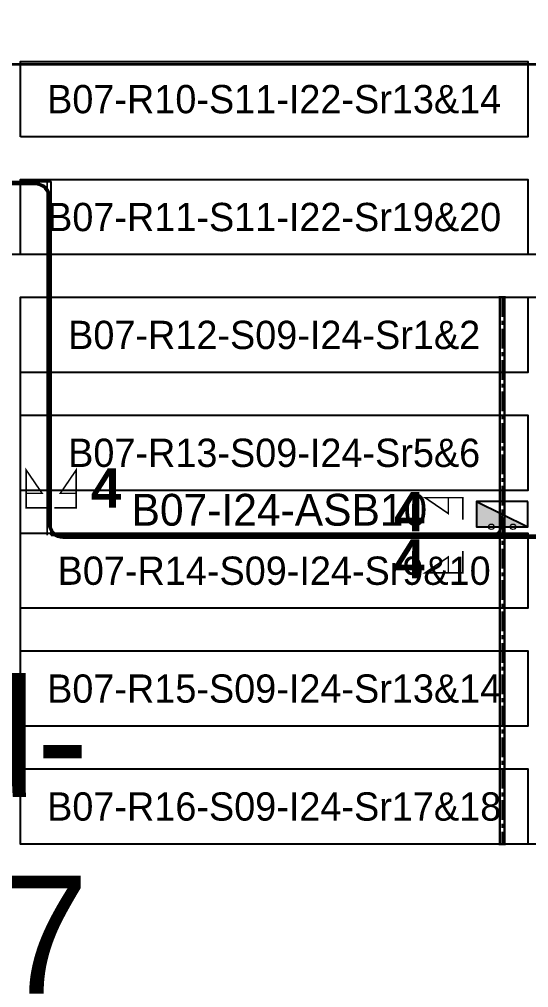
# Model space of a CAD drawing. Header units: metres. Extents: x 529751 to 530334, y 2674512 to 2674787.
# Drawn here: x 530074.6 to 530107.1, y 2674660.2 to 2674721.8 of the extents above; entities that cross this region are included whole.
import ezdxf
from ezdxf.enums import TextEntityAlignment as Align

# ---------------------------------------------------------------- set-up
doc = ezdxf.new("R2010")
doc.units = ezdxf.units.M
doc.linetypes.add('CENTER', pattern=[2, 1.25, -0.25, 0.25, -0.25])
for name, color, linetype in [('DC Trench BL-07', 40, 'Continuous'), ('E-Inverter Grouping', 2, 'Continuous'), ('Inverter Block-07', 7, 'Continuous'), ('LT Cable(AG) INV to LT Panel BL-07', 2, 'Continuous'), ('Messenger Wire Block-07 (Master Path)', 30, 'Continuous'), ('Messenger Wire Block-07 (MW Path)', 191, 'Continuous'), ('MMS Block Numbering', 7, 'Continuous'), ('MMS Table Block-07', 8, 'Continuous'), ('Plan Line - DC BL-07', 40, 'Continuous'), ('Section Marking BL-07', 2, 'Continuous')]:
    doc.layers.add(name, color=color, linetype=linetype)
doc.layers.add('PILE', color=1, linetype='Continuous', lineweight=15)
doc.styles.add('Adani Regular', font='Adani Regular.ttf')
doc.styles.add('BoldTextStyle', font='arialbd.ttf')
doc.styles.get("Standard").update_dxf_attribs({"font": 'Adani Regular.ttf'})

# ---------------------------------------------------------------- blocks, each defined once
blk = doc.blocks.new('MMS Table (32.292 x 4.788)')
at = {"color": 0}
blk.add_lwpolyline([(0, -0.002), (0, 4.786), (32.292, 4.786), (32.292, -0.002)], close=True, dxfattribs=at)
at = {"color": 7}
blk.add_attdef('ID1', text='', height=1.8, dxfattribs=at).set_placement((16.146, 2.392), align=Align.MIDDLE_CENTER)
blk = doc.blocks.new('Inverter Block')
h = blk.add_hatch(color=0)
h.dxf.hatch_style = 1
h.paths.add_polyline_path([(-1.456, 2.269), (-1.456, 0.846), (1.456, 0.846)])
at = {"color": 0}
blk.add_lwpolyline([(1.456, 2.269), (-1.456, 2.269), (-1.456, 0.846), (1.456, 0.846)], close=True, dxfattribs=at)
blk.add_lwpolyline([(-1.456, 2.269), (1.456, 0.846)], dxfattribs=at)
at = {"layer": 'PILE'}
for centre in [(-0.613, 0.846), (0.613, 0.846)]:
    blk.add_circle(centre, 0.156, dxfattribs=at)
at = {"color": 7}
blk.add_attdef('ID', (-1.456, 3.006), '', height=1.8, dxfattribs=at)

msp = doc.modelspace()

# ---------------------------------------------------------------- linework, layer by layer
at = {"layer": 'DC Trench BL-07', "color": 40, "const_width": 0.15}
msp.add_lwpolyline([(530105.514, 2674704.077), (530105.214, 2674704.077), (530105.214, 2674669.289), (530105.514, 2674669.289)], close=True, dxfattribs=at)
at = {"layer": 'E-Inverter Grouping'}
msp.add_lwpolyline([(530139.395, 2674706.789), (530042.319, 2674706.789), (530042.319, 2674726.577), (530074.711, 2674726.577), (530074.711, 2674734.077), (530139.395, 2674734.077)], close=True, dxfattribs=at)
at = {"layer": 'E-Inverter Grouping', "color": 3}
msp.add_lwpolyline([(530139.395, 2674669.289), (530074.711, 2674669.289), (530074.711, 2674704.077), (530139.395, 2674704.077)], close=True, dxfattribs=at)
at = {"layer": 'LT Cable(AG) INV to LT Panel BL-07', "color": 5}
for points in [[(530036.067, 2674692.335), (530034.435, 2674692.335, -0.414214), (530033.535, 2674693.235), (530033.535, 2674696.352, 0.214019), (530033.234, 2674697.024), (530026.52, 2674703.002, -0.214019), (530026.218, 2674703.674), (530026.218, 2674705.396, 0.011425), (530026.217, 2674705.438), (530026.172, 2674706.431, -0.011425), (530026.171, 2674706.473), (530026.171, 2674718, -0.414214), (530027.071, 2674718.9), (530169.249, 2674718.9, 0.414214), (530170.149, 2674719.8), (530170.149, 2674720.188)], [(530036.067, 2674692.36), (530034.46, 2674692.36, -0.414214), (530033.56, 2674693.26), (530033.56, 2674696.363, 0.214019), (530033.259, 2674697.035), (530026.545, 2674703.013, -0.214019), (530026.243, 2674703.685), (530026.243, 2674705.397, 0.011425), (530026.242, 2674705.438), (530026.197, 2674706.432, -0.011425), (530026.196, 2674706.473), (530026.196, 2674717.975, -0.414214), (530027.096, 2674718.875), (530266.425, 2674718.875, 0.414214), (530267.325, 2674719.775), (530267.325, 2674720.188)], [(530038.008, 2674692.385), (530034.485, 2674692.385, -0.414214), (530033.585, 2674693.285), (530033.585, 2674696.374, 0.214019), (530033.284, 2674697.046), (530026.57, 2674703.024, -0.214019), (530026.268, 2674703.696), (530026.268, 2674705.398, 0.011425), (530026.267, 2674705.439), (530026.222, 2674706.433, -0.011425), (530026.221, 2674706.474), (530026.221, 2674710.45, -0.414214), (530027.121, 2674711.35), (530075.68, 2674711.35, -0.414214), (530076.58, 2674710.45), (530076.58, 2674689.75, 0.414214), (530077.48, 2674688.85), (530104.465, 2674688.85, 0.414214), (530105.365, 2674689.75), (530105.365, 2674690.19)], [(530038.008, 2674692.41), (530034.51, 2674692.41, -0.414214), (530033.61, 2674693.31), (530033.61, 2674696.385, 0.214019), (530033.309, 2674697.057), (530026.595, 2674703.035, -0.214019), (530026.293, 2674703.707), (530026.293, 2674705.398, 0.011425), (530026.292, 2674705.439), (530026.247, 2674706.433, -0.011425), (530026.246, 2674706.474), (530026.246, 2674710.425, -0.414214), (530027.146, 2674711.325), (530075.655, 2674711.325, -0.414214), (530076.555, 2674710.425), (530076.555, 2674689.725, 0.414214), (530077.455, 2674688.825), (530169.249, 2674688.825, 0.414214), (530170.149, 2674689.725), (530170.149, 2674690.19)], [(530038.008, 2674692.435), (530034.535, 2674692.435, -0.414214), (530033.635, 2674693.335), (530033.635, 2674696.396, 0.214019), (530033.334, 2674697.069), (530026.62, 2674703.046, -0.214019), (530026.318, 2674703.719), (530026.318, 2674705.399, 0.011425), (530026.317, 2674705.44), (530026.272, 2674706.434, -0.011425), (530026.271, 2674706.475), (530026.271, 2674710.4, -0.414214), (530027.171, 2674711.3), (530075.63, 2674711.3, -0.414214), (530076.53, 2674710.4), (530076.53, 2674689.7, 0.414214), (530077.43, 2674688.8), (530234.033, 2674688.8, 0.414214), (530234.933, 2674689.7), (530234.933, 2674690.19)], [(530038.008, 2674692.46), (530034.56, 2674692.46, -0.414214), (530033.66, 2674693.36), (530033.66, 2674696.408, 0.214019), (530033.359, 2674697.08), (530026.645, 2674703.058, -0.214019), (530026.343, 2674703.73), (530026.343, 2674705.399, 0.011425), (530026.342, 2674705.44), (530026.297, 2674706.434, -0.011425), (530026.296, 2674706.475), (530026.296, 2674710.375, -0.414214), (530027.196, 2674711.275), (530075.605, 2674711.275, -0.414214), (530076.505, 2674710.375), (530076.505, 2674689.675, 0.414214), (530077.405, 2674688.775), (530298.817, 2674688.775, 0.414214), (530299.717, 2674689.675), (530299.717, 2674690.19)]]:
    msp.add_lwpolyline(points, format="xyb", dxfattribs=at)
at = {"layer": 'Messenger Wire Block-07 (Master Path)'}
for points in [[(530026.133, 2674718.937), (530268.963, 2674718.937)], [(530026.133, 2674711.437), (530076.667, 2674711.437)], [(530076.667, 2674688.937), (530076.667, 2674711.437)], [(530076.667, 2674688.937), (530301.355, 2674688.937)]]:
    msp.add_lwpolyline(points, dxfattribs=at)
at = {"layer": 'Messenger Wire Block-07 (MW Path)', "const_width": 0.1}
for points in [[(530026.133, 2674718.937), (530268.963, 2674718.937)], [(530026.133, 2674711.437), (530076.667, 2674711.437)], [(530076.417, 2674688.937), (530076.417, 2674711.437)], [(530076.667, 2674688.937), (530301.355, 2674688.937)]]:
    msp.add_lwpolyline(points, dxfattribs=at)
at = {"layer": 'Plan Line - DC BL-07', "color": 6, "linetype": 'CENTER'}
msp.add_lwpolyline([(530105.365, 2674704.077), (530105.365, 2674669.289)], dxfattribs=at)
at = {"layer": 'Section Marking BL-07', "color": 94, "lineweight": 35, "true_color": 0x00a500, "const_width": 0.1}
for points in [[(530076.467, 2674690.687), (530075.077, 2674690.687), (530075.077, 2674693.087), (530076.087, 2674691.607), (530075.077, 2674691.607)], [(530076.867, 2674690.687), (530078.257, 2674690.687), (530078.257, 2674693.087), (530077.247, 2674691.607), (530078.257, 2674691.607)], [(530102.865, 2674689.937), (530102.865, 2674691.327), (530100.465, 2674691.327), (530101.945, 2674690.317), (530101.945, 2674691.327)], [(530102.865, 2674687.937), (530102.865, 2674686.547), (530100.465, 2674686.547), (530101.945, 2674687.557), (530101.945, 2674686.547)]]:
    msp.add_lwpolyline(points, dxfattribs=at)

# ---------------------------------------------------------------- block references
at = {"layer": 'Inverter Block-07'}
ref = msp.add_blockref('Inverter Block', (530105.365, 2674688.525), dxfattribs=dict(at, xscale=1.124999999976148, yscale=1.124999999976148, zscale=1.124999999976148))
ref.add_attrib('ID', 'B07-I24-ASB10', (530081.782, 2674689.546), dxfattribs={"layer": '0', "color": 7, "height": 2.025})
at = {"layer": 'MMS Table Block-07'}
for p, values in [((530074.711, 2674714.291), {'ID1': 'B07-R10-S11-I22-Sr13&14'}), ((530074.711, 2674706.791), {'ID1': 'B07-R11-S11-I22-Sr19&20'}), ((530074.711, 2674699.291), {'ID1': 'B07-R12-S09-I24-Sr1&2'}), ((530074.711, 2674691.791), {'ID1': 'B07-R13-S09-I24-Sr5&6'}), ((530074.711, 2674684.291), {'ID1': 'B07-R14-S09-I24-Sr9&10'}), ((530074.711, 2674676.791), {'ID1': 'B07-R15-S09-I24-Sr13&14'}), ((530074.711, 2674669.291), {'ID1': 'B07-R16-S09-I24-Sr17&18'})]:
    msp.add_blockref('MMS Table (32.292 x 4.788)', p, dxfattribs=at).add_auto_attribs(values)

# ---------------------------------------------------------------- texts
at = {"layer": 'MMS Block Numbering', "insert": (530065.675, 2674669.728), "char_height": 7.5, "attachment_point": 5, "style": 'Adani Regular'}
msp.add_mtext_dynamic_manual_height_columns('A16d-\\PBL-07', width=41.53538, gutter_width=1, heights=[0], dxfattribs=at)
at = {"layer": 'Section Marking BL-07', "color": 94, "true_color": 0x00a500, "style": 'BoldTextStyle'}
for p in [(530080.167, 2674691.937), (530099.465, 2674690.437), (530099.465, 2674687.437)]:
    msp.add_text('4', height=2.5, dxfattribs=at).set_placement(p, align=Align.MIDDLE_CENTER)

doc.saveas('drawing.dxf')
